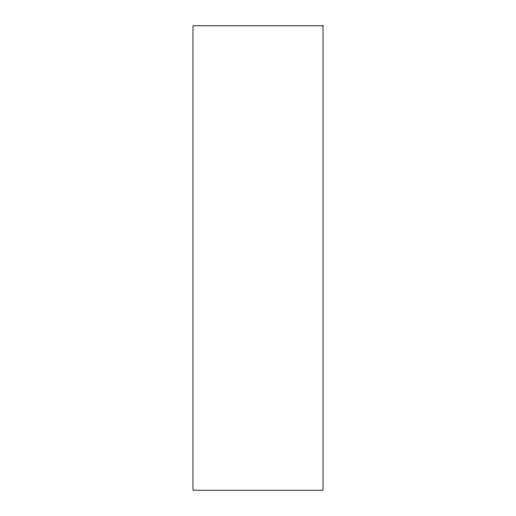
<?xml version="1.0" encoding="UTF-8"?>
<svg xmlns="http://www.w3.org/2000/svg" width="516" height="516" viewBox="0 0 516 516"><rect width="100%" height="100%" fill="white"/><g stroke="black" fill="none" stroke-linecap="round" stroke-linejoin="round"><path stroke-width="0.77" d="M323.016 25.8L192.984 25.8L192.984 490.2L323.016 490.2L323.016 25.8"/></g></svg>
